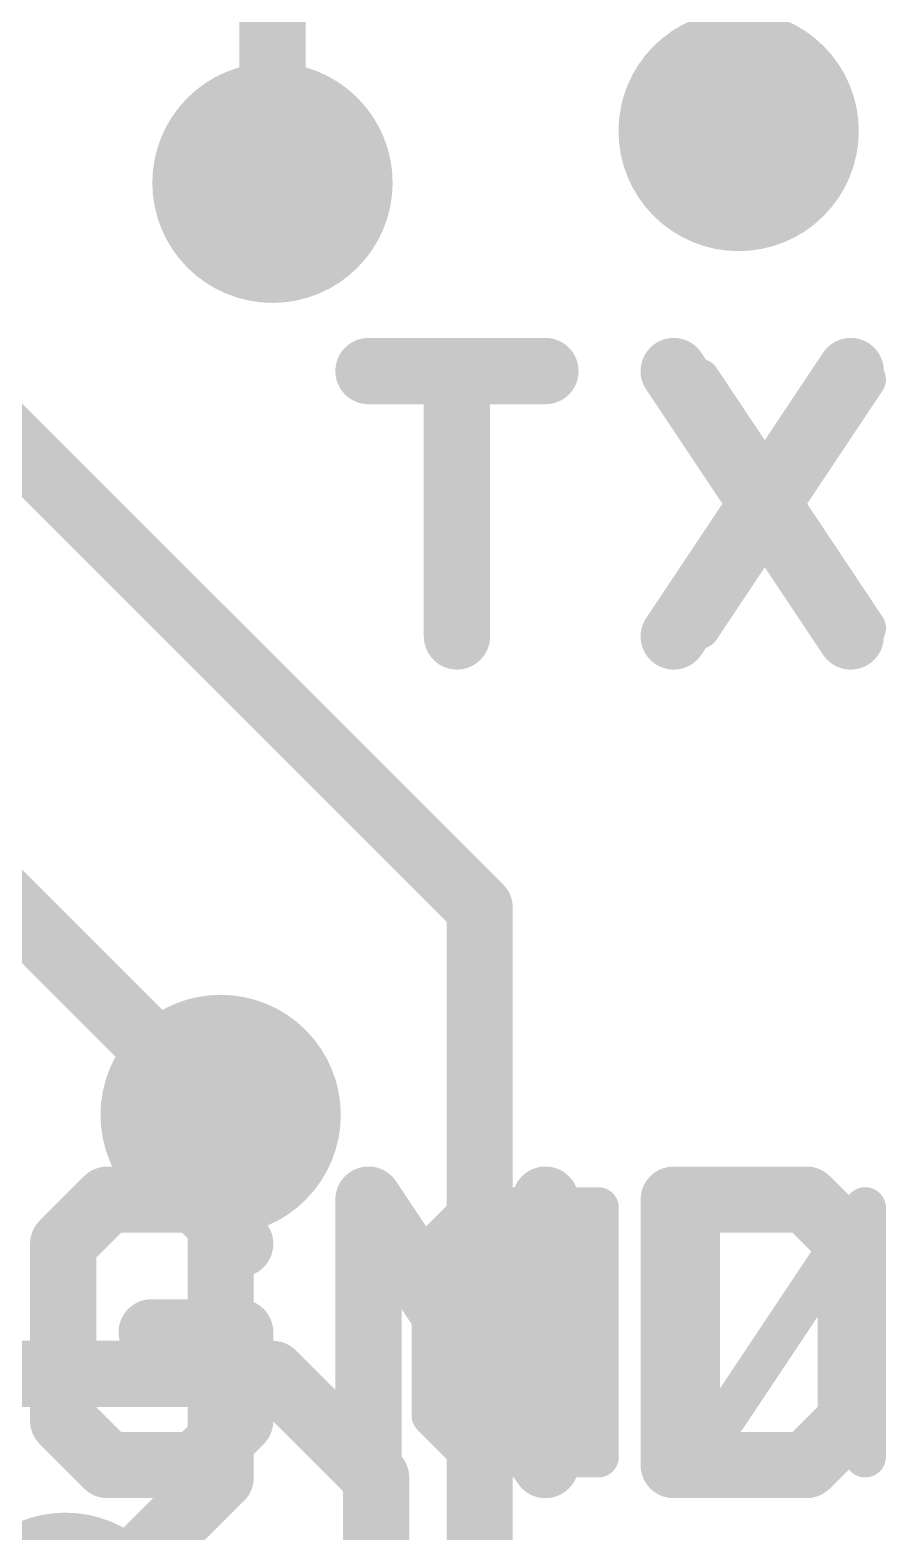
# Model space of a CAD drawing. Extents: x -17.9 to 25.5, y -0.1 to 79.8.
# Drawn here: x 19.418 to 22.041, y 33.805 to 38.41 of the extents above; entities that cross this region are included whole.
import ezdxf

# ---------------------------------------------------------------- set-up
doc = ezdxf.new("R2010")
doc.units = 0
for name, color, linetype in [('1', 12, 'CONTINUOUS'), ('16', 132, 'CONTINUOUS'), ('18', 110, 'CONTINUOUS'), ('21', 41, 'CONTINUOUS'), ('22', 40, 'CONTINUOUS')]:
    doc.layers.add(name, color=color, linetype=linetype)

# ---------------------------------------------------------------- blocks, each defined once
blk = doc.blocks.new('ROUNDV')
at = {"const_width": 0.5}
blk.add_lwpolyline([(0, -0.25, 1), (0, 0.25, 1), (0, -0.25)], format="xyb", dxfattribs=at)

msp = doc.modelspace()

# ---------------------------------------------------------------- linework, layer by layer
at = {"layer": '1', "const_width": 0.2032}
for points in [[(20.0025, 35.0838), (18.415, 36.6713)], [(17.7149, 34.29), (20.1613, 34.29)], [(20.1613, 34.29), (20.4788, 33.9725)], [(20.4788, 33.9725), (20.4788, 25.4)]]:
    msp.add_lwpolyline(points, dxfattribs=at)
at = {"layer": '1', "const_width": 0.1016}
for points in [[(19.9666, 35.0478, 1), (20.0384, 35.1197)], [(20.1972, 34.3259, 1), (20.1253, 34.2541)], [(20.1613, 34.2392, 1), (20.1613, 34.3408)], [(20.5296, 33.9725, 1), (20.428, 33.9725)], [(20.4428, 33.9366, 1), (20.5147, 34.0084)]]:
    msp.add_lwpolyline(points, format="xyb", dxfattribs=at)
at = {"layer": '16', "const_width": 0.2032}
for points in [[(20.1613, 37.9413), (20.1613, 40.005)], [(20.7963, 35.7188), (18.8912, 37.6238)], [(20.7963, 16.51), (20.7963, 35.7188)], [(20.0025, 33.9725), (20.0025, 35.0838)], [(19.5263, 33.4963), (20.0025, 33.9725)]]:
    msp.add_lwpolyline(points, dxfattribs=at)
at = {"layer": '16', "const_width": 0.1016}
for points in [[(20.1105, 37.9413, 1), (20.2121, 37.9413)], [(20.847, 35.7188, 1), (20.7455, 35.7188)], [(20.7603, 35.6828, 1), (20.8322, 35.7547)], [(20.0533, 35.0838, 1), (19.9517, 35.0838)], [(20.0384, 33.9366, 1), (19.9666, 34.0084)], [(19.9517, 33.9725, 1), (20.0533, 33.9725)]]:
    msp.add_lwpolyline(points, format="xyb", dxfattribs=at)
at = {"layer": '21', "const_width": 0.2032}
for points in [[(20.4556, 37.3641), (20.9979, 37.3641)], [(20.7267, 36.5506), (20.7267, 37.3641)], [(21.3911, 37.3641), (21.9334, 36.5506)], [(21.9334, 37.3641), (21.3911, 36.5506)], [(19.6556, 34.8241), (19.52, 34.6885)], [(19.9268, 34.8241), (19.6556, 34.8241)], [(20.0624, 34.6885), (19.9268, 34.8241)], [(20.4556, 34.0106), (20.4556, 34.8241)], [(20.4556, 34.8241), (20.9979, 34.0106)], [(20.9979, 34.0106), (20.9979, 34.8241)], [(21.3911, 34.8241), (21.3911, 34.0106)], [(21.7978, 34.8241), (21.3911, 34.8241)], [(21.9334, 34.6885), (21.7978, 34.8241)], [(19.52, 34.6885), (19.52, 34.1462)], [(21.9334, 34.1462), (21.9334, 34.6885)], [(20.0624, 34.4173), (19.7912, 34.4173)], [(20.0624, 34.1462), (20.0624, 34.4173)], [(19.52, 34.1462), (19.6556, 34.0106)], [(19.9268, 34.0106), (20.0624, 34.1462)], [(21.7978, 34.0106), (21.9334, 34.1462)], [(19.6556, 34.0106), (19.9268, 34.0106)], [(21.3911, 34.0106), (21.7978, 34.0106)]]:
    msp.add_lwpolyline(points, dxfattribs=at)
at = {"layer": '21', "const_width": 0.1016}
for points in [[(20.4556, 37.4149, 1), (20.4556, 37.3133)], [(20.7775, 37.3641, 1), (20.6759, 37.3641)], [(20.9979, 37.3133, 1), (20.9979, 37.4149)], [(21.4333, 37.3923, 1), (21.3488, 37.3359)], [(21.9757, 37.3359, 1), (21.8911, 37.3923)], [(21.3488, 36.5788, 1), (21.4333, 36.5224)], [(21.8911, 36.5224, 1), (21.9757, 36.5788)], [(20.6759, 36.5506, 1), (20.7775, 36.5506)], [(19.6556, 34.8749, 1), (19.6556, 34.7733)], [(19.6915, 34.7882, 1), (19.6197, 34.86)], [(19.9627, 34.86, 1), (19.8909, 34.7882)], [(19.9268, 34.7733, 1), (19.9268, 34.8749)], [(20.5064, 34.8241, 1), (20.4048, 34.8241)], [(20.4978, 34.8523, 1), (20.4133, 34.7959)], [(21.0487, 34.8241, 1), (20.9471, 34.8241)], [(21.4419, 34.8241, 1), (21.3403, 34.8241)], [(21.3911, 34.8749, 1), (21.3911, 34.7733)], [(21.8337, 34.86, 1), (21.7619, 34.7882)], [(21.7978, 34.7733, 1), (21.7978, 34.8749)], [(19.5708, 34.6885, 1), (19.4692, 34.6885)], [(19.4841, 34.7244, 1), (19.556, 34.6526)], [(20.0265, 34.6526, 1), (20.0983, 34.7244)], [(21.9842, 34.6885, 1), (21.8826, 34.6885)], [(21.8975, 34.6526, 1), (21.9693, 34.7244)], [(19.7912, 34.4681, 1), (19.7912, 34.3665)], [(20.1132, 34.4173, 1), (20.0116, 34.4173)], [(20.0624, 34.3665, 1), (20.0624, 34.4681)], [(19.556, 34.1821, 1), (19.4841, 34.1103)], [(20.0983, 34.1103, 1), (20.0265, 34.1821)], [(21.9693, 34.1103, 1), (21.8975, 34.1821)], [(19.4692, 34.1462, 1), (19.5708, 34.1462)], [(20.0116, 34.1462, 1), (20.1132, 34.1462)], [(21.8826, 34.1462, 1), (21.9842, 34.1462)], [(19.6556, 34.0614, 1), (19.6556, 33.9598)], [(19.6197, 33.9747, 1), (19.6915, 34.0465)], [(19.8909, 34.0465, 1), (19.9627, 33.9747)], [(19.9268, 33.9598, 1), (19.9268, 34.0614)], [(20.9556, 33.9824, 1), (21.0402, 34.0388)], [(21.3911, 34.0614, 1), (21.3911, 33.9598)], [(21.7619, 34.0465, 1), (21.8337, 33.9747)], [(21.7978, 33.9598, 1), (21.7978, 34.0614)], [(20.4048, 34.0106, 1), (20.5064, 34.0106)], [(20.9471, 34.0106, 1), (21.0487, 34.0106)], [(21.3403, 34.0106, 1), (21.4419, 34.0106)]]:
    msp.add_lwpolyline(points, format="xyb", dxfattribs=at)
at = {"layer": '22', "const_width": 0.127}
for points in [[(21.9779, 37.3387), (21.4695, 36.576)], [(21.4695, 37.3387), (21.9779, 36.576)], [(20.6509, 34.6715), (20.778, 34.7987)], [(20.778, 34.7987), (21.1593, 34.7987)], [(21.1593, 34.7987), (21.1593, 34.036)], [(21.9779, 34.7987), (21.4695, 34.036)], [(21.4695, 34.036), (21.4695, 34.7987)], [(21.9779, 34.036), (21.9779, 34.7987)], [(20.6509, 34.1631), (20.6509, 34.6715)], [(20.778, 34.036), (20.6509, 34.1631)], [(21.1593, 34.036), (20.778, 34.036)]]:
    msp.add_lwpolyline(points, dxfattribs=at)
at = {"layer": '22', "const_width": 0.0635}
for points in [[(21.4959, 37.3563, 1), (21.4431, 37.321)], [(22.0043, 37.321, 1), (21.9515, 37.3563)], [(21.4431, 36.5936, 1), (21.4959, 36.5584)], [(21.9515, 36.5584, 1), (22.0043, 36.5936)], [(20.778, 34.8304, 1), (20.778, 34.7669)], [(20.8005, 34.7762, 1), (20.7556, 34.8211)], [(21.1911, 34.7987, 1), (21.1276, 34.7987)], [(21.1593, 34.7669, 1), (21.1593, 34.8304)], [(21.5012, 34.7987, 1), (21.4377, 34.7987)], [(22.0097, 34.7987, 1), (21.9462, 34.7987)], [(22.0043, 34.781, 1), (21.9515, 34.8163)], [(20.6827, 34.6715, 1), (20.6192, 34.6715)], [(20.6285, 34.694, 1), (20.6734, 34.6491)], [(20.6734, 34.1856, 1), (20.6285, 34.1407)], [(20.6192, 34.1631, 1), (20.6827, 34.1631)], [(20.778, 34.0678, 1), (20.778, 34.0042)], [(20.7556, 34.0135, 1), (20.8005, 34.0585)], [(21.1593, 34.0042, 1), (21.1593, 34.0678)], [(21.4431, 34.0536, 1), (21.4959, 34.0184)], [(21.1276, 34.036, 1), (21.1911, 34.036)], [(21.4377, 34.036, 1), (21.5012, 34.036)], [(21.9462, 34.036, 1), (22.0097, 34.036)]]:
    msp.add_lwpolyline(points, format="xyb", dxfattribs=at)

# ---------------------------------------------------------------- block references
at = {"layer": '18', "xscale": 0.7366, "yscale": 0.7366}
for p in [(21.59, 38.1), (21.59, 38.1), (20.1613, 37.9413), (20.1613, 37.9413), (20.0025, 35.0838), (20.0025, 35.0838), (19.5263, 33.4963), (19.5263, 33.4963)]:
    msp.add_blockref('ROUNDV', p, dxfattribs=at)

doc.saveas('drawing.dxf')
